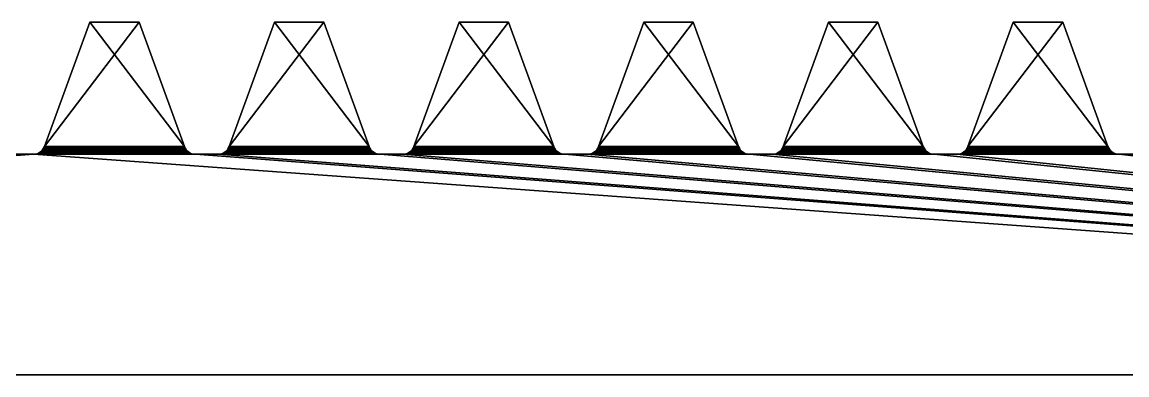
# Model space of a CAD drawing. Extents: x -15.2 to -4.5, y 0 to 0.6.
# Drawn here: x -10.042 to -8.053, y 0 to 0.635 of the extents above; entities that cross this region are included whole.
import ezdxf

# ---------------------------------------------------------------- set-up
doc = ezdxf.new("R2010")
doc.units = 0
doc.layers.add('4_21in_rac', color=253, linetype='CONTINUOUS')

msp = doc.modelspace()

# ---------------------------------------------------------------- meshes
at = {"layer": '4_21in_rac', "color": 253}
mesh = msp.add_polyface(dxfattribs=at)
corners = [(-9.920224, 0.635, 0.3175), (-9.920224, 0.635, -0.3175), (-9.831021, 0.635, -0.3175), (-9.831021, 0.635, 0.3175), (-10.25271, 0.635, 0.3175), (-10.163507, 0.635, -0.3175), (-10.163507, 0.635, 0.3175), (-9.749464, 0.410923, -0.3175), (-10.001781, 0.410923, -0.3175), (-9.74814, 0.408001, -0.3175), (-10.003105, 0.408001, -0.3175), (-9.746387, 0.405314, -0.3175), (-10.004859, 0.405314, -0.3175), (-9.744245, 0.402925, -0.3175), (-10.007, 0.402925, -0.3175), (-10.334267, 0.410923, -0.3175), (-10.080626, 0.408001, -0.3175), (-10.08195, 0.410923, -0.3175), (-10.078873, 0.405314, -0.3175), (-10.335591, 0.408001, -0.3175), (-10.25271, 0.635, -0.3175), (-10.076731, 0.402925, -0.3175), (-10.337345, 0.405314, -0.3175), (-10.334267, 0.410923, 0.3175), (-10.08195, 0.410923, 0.3175), (-10.335591, 0.408001, 0.3175), (-10.080401, 0.407601, 0.3175), (-10.337345, 0.405314, 0.3175), (-10.078298, 0.404598, 0.3175), (-10.339486, 0.402925, 0.3175), (-10.075707, 0.402007, 0.3175), (-10.00948, 0.40089, 0.3175), (-10.007, 0.402925, 0.3175), (-9.744245, 0.402925, 0.3175), (-9.749464, 0.410923, 0.3175), (-10.003105, 0.408001, 0.3175), (-10.001781, 0.410923, 0.3175), (-10.004859, 0.405314, 0.3175), (-9.74814, 0.408001, 0.3175), (-9.746387, 0.405314, 0.3175), (-10.00948, 0.40089, -0.3175)]
mesh.append_faces([[corners[k] for k in face] for face in [(0, 1, 2), (0, 2, 3), (4, 5, 6), (7, 2, 1), (7, 1, 8), (9, 8, 10), (11, 10, 12), (13, 12, 14), (15, 16, 17), (18, 16, 19), (17, 5, 20), (21, 18, 22), (17, 20, 15), (23, 6, 24), (25, 24, 26), (27, 26, 28), (29, 28, 30), (31, 32, 33), (34, 35, 36), (37, 35, 38), (36, 0, 3), (32, 37, 39), (36, 3, 34), (1, 0, 36), (1, 36, 8), (8, 36, 35), (35, 12, 10), (32, 40, 14), (37, 32, 14), (37, 14, 12), (35, 37, 12), (8, 35, 10), (24, 6, 17), (6, 5, 17), (26, 16, 18), (24, 17, 16), (30, 28, 21), (16, 26, 24), (28, 26, 18), (28, 18, 21)]], dxfattribs={"color": 253})
mesh = msp.add_polyface(dxfattribs=at)
corners = [(-9.729703, 0.397087, -0.3175), (-9.732902, 0.397331, -0.3175), (-10.018343, 0.397331, -0.3175), (-9.736027, 0.39806, -0.3175), (-10.015218, 0.39806, -0.3175), (-9.739004, 0.399255, -0.3175), (-10.012241, 0.399255, -0.3175), (-9.741765, 0.40089, -0.3175), (-10.00948, 0.40089, -0.3175), (-9.744245, 0.402925, -0.3175), (-10.007, 0.402925, -0.3175), (-10.001781, 0.410923, -0.3175), (-9.74814, 0.408001, -0.3175), (-9.749464, 0.410923, -0.3175), (-9.746387, 0.405314, -0.3175), (-10.003105, 0.408001, -0.3175), (-10.004859, 0.405314, -0.3175), (-10.003105, 0.408001, 0.3175), (-9.749464, 0.410923, 0.3175), (-9.74814, 0.408001, 0.3175), (-10.004859, 0.405314, 0.3175), (-9.746387, 0.405314, 0.3175), (-10.007, 0.402925, 0.3175), (-9.744245, 0.402925, 0.3175), (-10.00948, 0.40089, 0.3175), (-9.741765, 0.40089, 0.3175), (-10.012241, 0.399255, 0.3175), (-9.739004, 0.399255, 0.3175), (-10.015218, 0.39806, 0.3175), (-9.736027, 0.39806, 0.3175), (-10.018343, 0.397331, 0.3175), (-9.732902, 0.397331, 0.3175), (-10.021542, 0.397087, 0.3175), (-9.729703, 0.397087, 0.3175), (-9.685857, 0.397331, 0.3175), (-9.689056, 0.397087, -0.3175), (-9.685857, 0.397331, -0.3175), (-9.689056, 0.397087, 0.3175), (-9.682732, 0.39806, 0.3175), (-9.831021, 0.635, 0.3175), (-9.831021, 0.635, -0.3175)]
mesh.append_faces([[corners[k] for k in face] for face in [(0, 1, 2), (1, 3, 4), (3, 5, 6), (5, 7, 8), (7, 9, 10), (11, 12, 13), (14, 12, 15), (9, 14, 16), (17, 18, 19), (20, 19, 21), (22, 21, 23), (24, 23, 25), (26, 25, 27), (28, 27, 29), (30, 29, 31), (32, 31, 33), (34, 35, 36), (35, 34, 37), (38, 34, 36), (33, 0, 35), (33, 35, 37), (18, 39, 13), (39, 40, 13), (0, 33, 31), (31, 3, 1), (27, 7, 5), (23, 14, 9), (19, 13, 12), (25, 23, 9), (23, 21, 14), (13, 19, 18), (21, 19, 12), (21, 12, 14), (27, 25, 7), (25, 9, 7), (29, 27, 5), (29, 5, 3), (31, 29, 3), (0, 31, 1)]], dxfattribs={"color": 253})
mesh = msp.add_polyface(dxfattribs=at)
corners = [(-9.587738, 0.635, 0.3175), (-9.587738, 0.635, -0.3175), (-9.498535, 0.635, -0.3175), (-9.498535, 0.635, 0.3175), (-9.669295, 0.410923, -0.3175), (-9.415654, 0.408001, -0.3175), (-9.416978, 0.410923, -0.3175), (-9.670619, 0.408001, -0.3175), (-9.413901, 0.405314, -0.3175), (-9.672373, 0.405314, -0.3175), (-9.411759, 0.402925, -0.3175), (-9.674514, 0.402925, -0.3175), (-9.409279, 0.40089, -0.3175), (-9.676994, 0.40089, -0.3175), (-9.406518, 0.399255, -0.3175), (-9.679755, 0.399255, -0.3175), (-9.403541, 0.39806, -0.3175), (-9.682732, 0.39806, -0.3175), (-9.400416, 0.397331, -0.3175), (-9.685857, 0.397331, -0.3175), (-9.397217, 0.397087, -0.3175), (-9.689056, 0.397087, -0.3175), (-9.689056, 0.397087, 0.3175), (-9.685857, 0.397331, 0.3175), (-9.400416, 0.397331, 0.3175), (-9.682732, 0.39806, 0.3175), (-9.403541, 0.39806, 0.3175), (-9.679755, 0.399255, 0.3175), (-9.406518, 0.399255, 0.3175), (-9.676994, 0.40089, 0.3175), (-9.409279, 0.40089, 0.3175), (-9.674514, 0.402925, 0.3175), (-9.411759, 0.402925, 0.3175), (-9.416978, 0.410923, 0.3175), (-9.670619, 0.408001, 0.3175), (-9.669295, 0.410923, 0.3175), (-9.672373, 0.405314, 0.3175), (-9.415654, 0.408001, 0.3175), (-9.413901, 0.405314, 0.3175)]
mesh.append_faces([[corners[k] for k in face] for face in [(0, 1, 2), (0, 2, 3), (4, 5, 6), (6, 2, 1), (6, 1, 4), (5, 4, 7), (8, 7, 9), (10, 9, 11), (12, 11, 13), (14, 13, 15), (16, 15, 17), (18, 17, 19), (20, 19, 21), (22, 23, 24), (23, 25, 26), (25, 27, 28), (27, 29, 30), (29, 31, 32), (33, 34, 35), (36, 34, 37), (35, 0, 3), (31, 36, 38), (35, 3, 33), (34, 33, 37), (36, 37, 38), (1, 0, 35), (1, 35, 4), (4, 35, 34), (34, 9, 7), (31, 13, 11), (27, 17, 15), (29, 27, 15), (27, 25, 17), (25, 19, 17), (31, 29, 13), (29, 15, 13), (36, 31, 11), (36, 11, 9), (34, 36, 9), (4, 34, 7)]], dxfattribs={"color": 253})
mesh = msp.add_polyface(dxfattribs=at)
corners = [(-9.397217, 0.397087, -0.3175), (-9.400416, 0.397331, -0.3175), (-9.685857, 0.397331, -0.3175), (-9.403541, 0.39806, -0.3175), (-9.682732, 0.39806, -0.3175), (-9.406518, 0.399255, -0.3175), (-9.679755, 0.399255, -0.3175), (-9.409279, 0.40089, -0.3175), (-9.676994, 0.40089, -0.3175), (-9.411759, 0.402925, -0.3175), (-9.674514, 0.402925, -0.3175), (-9.413901, 0.405314, -0.3175), (-9.415654, 0.408001, -0.3175), (-9.670619, 0.408001, -0.3175), (-9.672373, 0.405314, -0.3175), (-9.674514, 0.402925, 0.3175), (-9.413901, 0.405314, 0.3175), (-9.411759, 0.402925, 0.3175), (-9.676994, 0.40089, 0.3175), (-9.409279, 0.40089, 0.3175), (-9.679755, 0.399255, 0.3175), (-9.406518, 0.399255, 0.3175), (-9.682732, 0.39806, 0.3175), (-9.403541, 0.39806, 0.3175), (-9.685857, 0.397331, 0.3175), (-9.400416, 0.397331, 0.3175), (-9.689056, 0.397087, 0.3175), (-9.397217, 0.397087, 0.3175), (-9.347269, 0.399255, 0.3175), (-9.350246, 0.39806, -0.3175), (-9.347269, 0.399255, -0.3175), (-9.353371, 0.397331, 0.3175), (-9.35657, 0.397087, -0.3175), (-9.353371, 0.397331, -0.3175), (-9.344508, 0.40089, 0.3175), (-9.350246, 0.39806, 0.3175), (-9.35657, 0.397087, 0.3175), (-9.416978, 0.410923, 0.3175), (-9.498535, 0.635, 0.3175), (-9.416978, 0.410923, -0.3175), (-9.498535, 0.635, -0.3175), (-9.415654, 0.408001, 0.3175)]
mesh.append_faces([[corners[k] for k in face] for face in [(0, 1, 2), (1, 3, 4), (3, 5, 6), (5, 7, 8), (7, 9, 10), (11, 12, 13), (9, 11, 14), (15, 16, 17), (18, 17, 19), (20, 19, 21), (22, 21, 23), (24, 23, 25), (26, 25, 27), (28, 29, 30), (31, 32, 33), (34, 28, 30), (28, 35, 29), (32, 31, 36), (35, 31, 33), (35, 33, 29), (27, 0, 32), (27, 32, 36), (37, 38, 39), (38, 40, 39), (0, 27, 25), (25, 3, 1), (21, 7, 5), (17, 11, 9), (41, 39, 12), (19, 17, 9), (17, 16, 11), (39, 41, 37), (16, 41, 12), (16, 12, 11), (21, 19, 7), (19, 9, 7), (23, 21, 5), (23, 5, 3), (25, 23, 3), (0, 25, 1)]], dxfattribs={"color": 253})
mesh = msp.add_polyface(dxfattribs=at)
corners = [(-9.255252, 0.635, 0.3175), (-9.255252, 0.635, -0.3175), (-9.166049, 0.635, -0.3175), (-9.166049, 0.635, 0.3175), (-9.336809, 0.410923, -0.3175), (-9.083168, 0.408001, -0.3175), (-9.084492, 0.410923, -0.3175), (-9.081415, 0.405314, -0.3175), (-9.338133, 0.408001, -0.3175), (-9.079273, 0.402925, -0.3175), (-9.339887, 0.405314, -0.3175), (-9.342028, 0.402925, -0.3175), (-9.076793, 0.40089, -0.3175), (-9.344508, 0.40089, -0.3175), (-9.074032, 0.399255, -0.3175), (-9.347269, 0.399255, -0.3175), (-9.071055, 0.39806, -0.3175), (-9.350246, 0.39806, -0.3175), (-9.06793, 0.397331, -0.3175), (-9.353371, 0.397331, -0.3175), (-9.064731, 0.397087, -0.3175), (-9.35657, 0.397087, -0.3175), (-9.35657, 0.397087, 0.3175), (-9.353371, 0.397331, 0.3175), (-9.06793, 0.397331, 0.3175), (-9.350246, 0.39806, 0.3175), (-9.071055, 0.39806, 0.3175), (-9.347269, 0.399255, 0.3175), (-9.074032, 0.399255, 0.3175), (-9.344508, 0.40089, 0.3175), (-9.076793, 0.40089, 0.3175), (-9.342028, 0.402925, 0.3175), (-9.079273, 0.402925, 0.3175), (-9.084492, 0.410923, 0.3175), (-9.338133, 0.408001, 0.3175), (-9.336809, 0.410923, 0.3175), (-9.339887, 0.405314, 0.3175), (-9.083168, 0.408001, 0.3175), (-9.081415, 0.405314, 0.3175)]
mesh.append_faces([[corners[k] for k in face] for face in [(0, 1, 2), (0, 2, 3), (4, 5, 6), (7, 5, 8), (6, 2, 1), (9, 7, 10), (6, 1, 4), (5, 4, 8), (7, 8, 10), (9, 10, 11), (12, 11, 13), (14, 13, 15), (16, 15, 17), (18, 17, 19), (20, 19, 21), (22, 23, 24), (23, 25, 26), (25, 27, 28), (27, 29, 30), (29, 31, 32), (33, 34, 35), (36, 34, 37), (35, 0, 3), (31, 36, 38), (35, 3, 33), (34, 33, 37), (36, 37, 38), (31, 38, 32), (29, 32, 30), (1, 0, 35), (1, 35, 4), (4, 35, 34), (34, 10, 8), (31, 13, 11), (31, 29, 13), (29, 15, 13), (36, 31, 11), (36, 11, 10), (34, 36, 10), (4, 34, 8)]], dxfattribs={"color": 253})
mesh = msp.add_polyface(dxfattribs=at)
corners = [(-9.064731, 0.397087, -0.3175), (-9.06793, 0.397331, -0.3175), (-9.353371, 0.397331, -0.3175), (-9.071055, 0.39806, -0.3175), (-9.350246, 0.39806, -0.3175), (-9.074032, 0.399255, -0.3175), (-9.347269, 0.399255, -0.3175), (-9.076793, 0.40089, -0.3175), (-9.344508, 0.40089, -0.3175), (-9.079273, 0.402925, -0.3175), (-9.342028, 0.402925, -0.3175), (-9.347269, 0.399255, 0.3175), (-9.076793, 0.40089, 0.3175), (-9.074032, 0.399255, 0.3175), (-9.350246, 0.39806, 0.3175), (-9.071055, 0.39806, 0.3175), (-9.353371, 0.397331, 0.3175), (-9.06793, 0.397331, 0.3175), (-9.35657, 0.397087, 0.3175), (-9.064731, 0.397087, 0.3175), (-9.009542, 0.402925, 0.3175), (-9.012022, 0.40089, -0.3175), (-9.009542, 0.402925, -0.3175), (-9.014783, 0.399255, 0.3175), (-9.01776, 0.39806, -0.3175), (-9.014783, 0.399255, -0.3175), (-9.020885, 0.397331, 0.3175), (-9.024084, 0.397087, -0.3175), (-9.020885, 0.397331, -0.3175), (-9.012022, 0.40089, 0.3175), (-9.01776, 0.39806, 0.3175), (-9.024084, 0.397087, 0.3175), (-9.007401, 0.405314, 0.3175), (-9.084492, 0.410923, 0.3175), (-9.166049, 0.635, 0.3175), (-9.084492, 0.410923, -0.3175), (-9.166049, 0.635, -0.3175), (-9.079273, 0.402925, 0.3175), (-9.081415, 0.405314, -0.3175), (-9.083168, 0.408001, 0.3175), (-9.083168, 0.408001, -0.3175), (-9.081415, 0.405314, 0.3175)]
mesh.append_faces([[corners[k] for k in face] for face in [(0, 1, 2), (1, 3, 4), (3, 5, 6), (5, 7, 8), (7, 9, 10), (11, 12, 13), (14, 13, 15), (16, 15, 17), (18, 17, 19), (20, 21, 22), (23, 24, 25), (26, 27, 28), (29, 23, 25), (23, 30, 24), (27, 26, 31), (30, 26, 28), (30, 28, 24), (20, 29, 21), (29, 25, 21), (32, 20, 22), (19, 0, 27), (19, 27, 31), (33, 34, 35), (34, 36, 35), (0, 19, 17), (17, 3, 1), (13, 7, 5), (37, 38, 9), (39, 35, 40), (12, 37, 9), (37, 41, 38), (35, 39, 33), (41, 39, 40), (41, 40, 38), (13, 12, 7), (12, 9, 7), (15, 13, 5), (15, 5, 3), (17, 15, 3), (0, 17, 1)]], dxfattribs={"color": 253})
mesh = msp.add_polyface(dxfattribs=at)
corners = [(-8.922766, 0.635, 0.3175), (-8.922766, 0.635, -0.3175), (-8.833563, 0.635, -0.3175), (-8.833563, 0.635, 0.3175), (-8.741546, 0.399255, -0.3175), (-8.744307, 0.40089, -0.3175), (-9.012022, 0.40089, -0.3175), (-8.746787, 0.402925, -0.3175), (-9.009542, 0.402925, -0.3175), (-9.004323, 0.410923, -0.3175), (-8.750682, 0.408001, -0.3175), (-8.752006, 0.410923, -0.3175), (-8.748929, 0.405314, -0.3175), (-9.005647, 0.408001, -0.3175), (-9.007401, 0.405314, -0.3175), (-9.014783, 0.399255, -0.3175), (-8.738569, 0.39806, -0.3175), (-9.01776, 0.39806, -0.3175), (-8.735444, 0.397331, -0.3175), (-9.020885, 0.397331, -0.3175), (-8.732245, 0.397087, -0.3175), (-9.024084, 0.397087, -0.3175), (-9.024084, 0.397087, 0.3175), (-9.020885, 0.397331, 0.3175), (-8.735444, 0.397331, 0.3175), (-9.01776, 0.39806, 0.3175), (-8.738569, 0.39806, 0.3175), (-9.014783, 0.399255, 0.3175), (-8.741546, 0.399255, 0.3175), (-9.012022, 0.40089, 0.3175), (-8.744307, 0.40089, 0.3175), (-9.009542, 0.402925, 0.3175), (-8.746787, 0.402925, 0.3175), (-8.752006, 0.410923, 0.3175), (-9.005647, 0.408001, 0.3175), (-9.004323, 0.410923, 0.3175), (-9.007401, 0.405314, 0.3175), (-8.750682, 0.408001, 0.3175), (-8.748929, 0.405314, 0.3175)]
mesh.append_faces([[corners[k] for k in face] for face in [(0, 1, 2), (0, 2, 3), (4, 5, 6), (5, 7, 8), (9, 10, 11), (12, 10, 13), (11, 2, 1), (7, 12, 14), (11, 1, 9), (10, 9, 13), (12, 13, 14), (7, 14, 8), (5, 8, 6), (4, 6, 15), (16, 15, 17), (18, 17, 19), (20, 19, 21), (22, 23, 24), (23, 25, 26), (25, 27, 28), (27, 29, 30), (29, 31, 32), (33, 34, 35), (36, 34, 37), (35, 0, 3), (31, 36, 38), (35, 3, 33), (34, 33, 37), (36, 37, 38), (31, 38, 32), (29, 32, 30), (27, 30, 28), (25, 28, 26), (1, 0, 35), (1, 35, 9), (9, 35, 34), (34, 14, 13), (36, 8, 14), (34, 36, 14), (9, 34, 13)]], dxfattribs={"color": 253})
mesh = msp.add_polyface(dxfattribs=at)
corners = [(-8.732245, 0.397087, -0.3175), (-8.735444, 0.397331, -0.3175), (-9.020885, 0.397331, -0.3175), (-8.738569, 0.39806, -0.3175), (-9.01776, 0.39806, -0.3175), (-8.741546, 0.399255, -0.3175), (-9.014783, 0.399255, -0.3175), (-9.020885, 0.397331, 0.3175), (-8.738569, 0.39806, 0.3175), (-8.735444, 0.397331, 0.3175), (-9.024084, 0.397087, 0.3175), (-8.732245, 0.397087, 0.3175), (-8.673161, 0.408001, 0.3175), (-8.674915, 0.405314, -0.3175), (-8.673161, 0.408001, -0.3175), (-8.677056, 0.402925, 0.3175), (-8.679536, 0.40089, -0.3175), (-8.677056, 0.402925, -0.3175), (-8.682297, 0.399255, 0.3175), (-8.685274, 0.39806, -0.3175), (-8.682297, 0.399255, -0.3175), (-8.688399, 0.397331, 0.3175), (-8.691598, 0.397087, -0.3175), (-8.688399, 0.397331, -0.3175), (-8.679536, 0.40089, 0.3175), (-8.685274, 0.39806, 0.3175), (-8.691598, 0.397087, 0.3175), (-8.674915, 0.405314, 0.3175), (-8.671837, 0.410923, -0.3175), (-8.752006, 0.410923, 0.3175), (-8.833563, 0.635, 0.3175), (-8.752006, 0.410923, -0.3175), (-8.833563, 0.635, -0.3175), (-8.741546, 0.399255, 0.3175), (-8.744307, 0.40089, -0.3175), (-8.746787, 0.402925, 0.3175), (-8.748929, 0.405314, -0.3175), (-8.746787, 0.402925, -0.3175), (-8.750682, 0.408001, 0.3175), (-8.750682, 0.408001, -0.3175), (-8.744307, 0.40089, 0.3175), (-8.748929, 0.405314, 0.3175)]
mesh.append_faces([[corners[k] for k in face] for face in [(0, 1, 2), (1, 3, 4), (3, 5, 6), (7, 8, 9), (10, 9, 11), (12, 13, 14), (15, 16, 17), (18, 19, 20), (21, 22, 23), (24, 18, 20), (18, 25, 19), (22, 21, 26), (25, 21, 23), (25, 23, 19), (15, 24, 16), (24, 20, 16), (27, 15, 17), (27, 17, 13), (12, 27, 13), (28, 12, 14), (11, 0, 22), (11, 22, 26), (29, 30, 31), (30, 32, 31), (0, 11, 9), (9, 3, 1), (33, 34, 5), (35, 36, 37), (38, 31, 39), (40, 35, 37), (35, 41, 36), (31, 38, 29), (41, 38, 39), (41, 39, 36), (33, 40, 34), (40, 37, 34), (8, 33, 5), (8, 5, 3), (9, 8, 3), (0, 9, 1)]], dxfattribs={"color": 253})
mesh = msp.add_polyface(dxfattribs=at)
corners = [(-8.59028, 0.635, 0.3175), (-8.59028, 0.635, -0.3175), (-8.501077, 0.635, -0.3175), (-8.501077, 0.635, 0.3175), (-8.402958, 0.397331, -0.3175), (-8.406083, 0.39806, -0.3175), (-8.685274, 0.39806, -0.3175), (-8.40906, 0.399255, -0.3175), (-8.682297, 0.399255, -0.3175), (-8.411821, 0.40089, -0.3175), (-8.679536, 0.40089, -0.3175), (-8.414301, 0.402925, -0.3175), (-8.677056, 0.402925, -0.3175), (-8.671837, 0.410923, -0.3175), (-8.418196, 0.408001, -0.3175), (-8.41952, 0.410923, -0.3175), (-8.416443, 0.405314, -0.3175), (-8.673161, 0.408001, -0.3175), (-8.674915, 0.405314, -0.3175), (-8.688399, 0.397331, -0.3175), (-8.399759, 0.397087, -0.3175), (-8.691598, 0.397087, -0.3175), (-8.691598, 0.397087, 0.3175), (-8.688399, 0.397331, 0.3175), (-8.402958, 0.397331, 0.3175), (-8.685274, 0.39806, 0.3175), (-8.406083, 0.39806, 0.3175), (-8.682297, 0.399255, 0.3175), (-8.40906, 0.399255, 0.3175), (-8.679536, 0.40089, 0.3175), (-8.411821, 0.40089, 0.3175), (-8.677056, 0.402925, 0.3175), (-8.414301, 0.402925, 0.3175), (-8.41952, 0.410923, 0.3175), (-8.673161, 0.408001, 0.3175), (-8.671837, 0.410923, 0.3175), (-8.674915, 0.405314, 0.3175), (-8.418196, 0.408001, 0.3175), (-8.416443, 0.405314, 0.3175), (-8.399759, 0.397087, 0.3175)]
mesh.append_faces([[corners[k] for k in face] for face in [(0, 1, 2), (0, 2, 3), (4, 5, 6), (5, 7, 8), (7, 9, 10), (9, 11, 12), (13, 14, 15), (16, 14, 17), (15, 2, 1), (11, 16, 18), (15, 1, 13), (14, 13, 17), (16, 17, 18), (11, 18, 12), (9, 12, 10), (7, 10, 8), (5, 8, 6), (4, 6, 19), (20, 19, 21), (22, 23, 24), (23, 25, 26), (25, 27, 28), (27, 29, 30), (29, 31, 32), (33, 34, 35), (36, 34, 37), (35, 0, 3), (31, 36, 38), (35, 3, 33), (34, 33, 37), (36, 37, 38), (31, 38, 32), (29, 32, 30), (27, 30, 28), (25, 28, 26), (23, 26, 24), (22, 24, 39), (1, 0, 35), (1, 35, 13), (13, 35, 34)]], dxfattribs={"color": 253})
mesh = msp.add_polyface(dxfattribs=at)
corners = [(-8.257794, 0.635, 0.3175), (-8.257794, 0.635, -0.3175), (-8.168591, 0.635, -0.3175), (-8.168591, 0.635, 0.3175), (-8.079335, 0.40089, -0.3175), (-8.081815, 0.402925, -0.3175), (-8.34457, 0.402925, -0.3175), (-8.339351, 0.410923, -0.3175), (-8.08571, 0.408001, -0.3175), (-8.087034, 0.410923, -0.3175), (-8.083957, 0.405314, -0.3175), (-8.340675, 0.408001, -0.3175), (-8.342429, 0.405314, -0.3175), (-8.34705, 0.40089, 0.3175), (-8.34457, 0.402925, 0.3175), (-8.080791, 0.402007, 0.3175), (-8.087034, 0.410923, 0.3175), (-8.340675, 0.408001, 0.3175), (-8.339351, 0.410923, 0.3175), (-8.342429, 0.405314, 0.3175), (-8.085485, 0.407601, 0.3175), (-8.083382, 0.404598, 0.3175), (-8.34705, 0.40089, -0.3175), (-8.41952, 0.410923, 0.3175), (-8.501077, 0.635, 0.3175), (-8.41952, 0.410923, -0.3175), (-8.501077, 0.635, -0.3175), (-8.414301, 0.402925, 0.3175), (-8.416443, 0.405314, -0.3175), (-8.414301, 0.402925, -0.3175), (-8.418196, 0.408001, 0.3175), (-8.418196, 0.408001, -0.3175), (-8.411821, 0.40089, 0.3175), (-8.416443, 0.405314, 0.3175)]
mesh.append_faces([[corners[k] for k in face] for face in [(0, 1, 2), (0, 2, 3), (4, 5, 6), (7, 8, 9), (10, 8, 11), (9, 2, 1), (5, 10, 12), (9, 1, 7), (8, 7, 11), (10, 11, 12), (5, 12, 6), (13, 14, 15), (16, 17, 18), (19, 17, 20), (18, 0, 3), (14, 19, 21), (18, 3, 16), (17, 16, 20), (19, 20, 21), (14, 21, 15), (1, 0, 18), (1, 18, 7), (7, 18, 17), (17, 12, 11), (14, 22, 6), (19, 14, 6), (19, 6, 12), (17, 19, 12), (7, 17, 11), (23, 24, 25), (24, 26, 25), (27, 28, 29), (30, 25, 31), (32, 27, 29), (27, 33, 28), (25, 30, 23), (33, 30, 31), (33, 31, 28), (16, 3, 9), (3, 2, 9)]], dxfattribs={"color": 253})
mesh = msp.add_polyface(dxfattribs=at)
corners = [(-7.925308, 0.635, 0.3175), (-7.925308, 0.635, -0.3175), (-7.836105, 0.635, -0.3175), (-7.836105, 0.635, 0.3175), (-7.746849, 0.40089, -0.3175), (-7.749329, 0.402925, -0.3175), (-8.012084, 0.402925, -0.3175), (-8.006865, 0.410923, -0.3175), (-7.753224, 0.408001, -0.3175), (-7.754548, 0.410923, -0.3175), (-7.751471, 0.405314, -0.3175), (-8.008189, 0.408001, -0.3175), (-8.009943, 0.405314, -0.3175), (-8.014564, 0.40089, -0.3175), (-8.014564, 0.40089, 0.3175), (-8.012084, 0.402925, 0.3175), (-7.748305, 0.402007, 0.3175), (-7.754548, 0.410923, 0.3175), (-8.008189, 0.408001, 0.3175), (-8.006865, 0.410923, 0.3175), (-8.009943, 0.405314, 0.3175), (-7.752999, 0.407601, 0.3175), (-7.750896, 0.404598, 0.3175), (-8.080791, 0.402007, 0.3175), (-8.081815, 0.402925, -0.3175), (-8.079335, 0.40089, -0.3175), (-8.085485, 0.407601, 0.3175), (-8.08571, 0.408001, -0.3175), (-8.083957, 0.405314, -0.3175), (-8.087034, 0.410923, 0.3175), (-8.087034, 0.410923, -0.3175), (-8.083382, 0.404598, 0.3175)]
mesh.append_faces([[corners[k] for k in face] for face in [(0, 1, 2), (0, 2, 3), (4, 5, 6), (7, 8, 9), (10, 8, 11), (9, 2, 1), (5, 10, 12), (9, 1, 7), (8, 7, 11), (10, 11, 12), (5, 12, 6), (4, 6, 13), (14, 15, 16), (17, 18, 19), (20, 18, 21), (19, 0, 3), (15, 20, 22), (19, 3, 17), (18, 17, 21), (20, 21, 22), (15, 22, 16), (1, 0, 19), (1, 19, 7), (7, 19, 18), (18, 12, 11), (15, 13, 6), (15, 14, 13), (20, 15, 6), (20, 6, 12), (18, 20, 12), (7, 18, 11), (23, 24, 25), (26, 27, 28), (29, 30, 27), (23, 31, 24), (27, 26, 29), (31, 26, 28), (31, 28, 24), (17, 3, 9), (3, 2, 9)]], dxfattribs={"color": 253})
mesh = msp.add_polyface(dxfattribs=at)
corners = [(-11.392133, 0.397087, -0.3175), (-11.680773, 0.397331, -0.3175), (-11.683972, 0.397087, -0.3175), (-11.724619, 0.397087, -0.3175), (-11.727818, 0.397331, -0.3175), (-12.013259, 0.397331, -0.3175), (-11.730943, 0.39806, -0.3175), (-12.010134, 0.39806, -0.3175), (-11.73392, 0.399255, -0.3175), (-12.007157, 0.399255, -0.3175), (-11.736681, 0.40089, -0.3175), (-12.004396, 0.40089, -0.3175), (-12.001916, 0.402925, -0.3175), (-10.021542, 0.397087, -0.3175), (-10.062189, 0.397087, -0.3175), (-15.24, 0, -0.3175), (-10.354028, 0.397087, -0.3175), (-12.010134, 0.39806, 0.3175), (-12.007157, 0.399255, 0.3175), (-11.73392, 0.399255, 0.3175), (-12.004396, 0.40089, 0.3175), (-11.736681, 0.40089, 0.3175), (-11.739161, 0.402925, 0.3175), (-11.730943, 0.39806, 0.3175), (-12.013259, 0.397331, 0.3175), (-11.727818, 0.397331, 0.3175), (-12.016458, 0.397087, 0.3175), (-11.724619, 0.397087, 0.3175), (-11.683972, 0.397087, 0.3175), (-11.680773, 0.397331, 0.3175), (-11.395332, 0.397331, 0.3175), (-10.062189, 0.397087, 0.3175), (-10.021542, 0.397087, 0.3175), (-15.24, 0, 0.3175), (-10.354028, 0.397087, 0.3175), (-4.5466, 0, 0.3175), (-11.674671, 0.399255, 0.3175), (-11.677648, 0.39806, -0.3175), (-11.674671, 0.399255, -0.3175), (-11.67191, 0.40089, 0.3175), (-11.677648, 0.39806, 0.3175), (-11.67191, 0.40089, -0.3175)]
mesh.append_faces([[corners[k] for k in face] for face in [(0, 1, 2), (3, 4, 5), (4, 6, 7), (6, 8, 9), (8, 10, 11), (10, 12, 11), (8, 11, 9), (6, 9, 7), (4, 7, 5), (13, 14, 15), (14, 16, 15), (17, 18, 19), (18, 20, 21), (20, 22, 21), (18, 21, 19), (17, 19, 23), (24, 23, 25), (26, 25, 27), (28, 29, 30), (31, 32, 33), (34, 31, 33), (15, 33, 35), (36, 37, 38), (29, 2, 1), (39, 36, 38), (36, 40, 37), (2, 29, 28), (40, 29, 1), (40, 1, 37), (39, 38, 41), (27, 3, 2), (27, 2, 28), (3, 27, 25), (25, 6, 4), (19, 10, 8), (19, 21, 10), (23, 19, 8), (23, 8, 6), (25, 23, 6), (3, 25, 4)]], dxfattribs={"color": 253})
mesh = msp.add_polyface(dxfattribs=at)
corners = [(-9.741765, 0.40089, -0.3175), (-10.007, 0.402925, -0.3175), (-10.00948, 0.40089, -0.3175), (-9.739004, 0.399255, -0.3175), (-10.012241, 0.399255, -0.3175), (-9.736027, 0.39806, -0.3175), (-10.015218, 0.39806, -0.3175), (-9.732902, 0.397331, -0.3175), (-10.018343, 0.397331, -0.3175), (-9.729703, 0.397087, -0.3175), (-10.021542, 0.397087, -0.3175), (-10.062189, 0.397087, -0.3175), (-10.065388, 0.397331, -0.3175), (-10.350829, 0.397331, -0.3175), (-10.068513, 0.39806, -0.3175), (-10.347704, 0.39806, -0.3175), (-10.07149, 0.399255, -0.3175), (-10.344727, 0.399255, -0.3175), (-10.074251, 0.40089, -0.3175), (-10.341966, 0.40089, -0.3175), (-10.076731, 0.402925, -0.3175), (-10.339486, 0.402925, -0.3175), (-4.5466, 0, -0.3175), (-15.24, 0, -0.3175), (-10.341966, 0.40089, 0.3175), (-10.075707, 0.402007, 0.3175), (-10.072704, 0.399904, 0.3175), (-10.344727, 0.399255, 0.3175), (-10.069382, 0.398355, 0.3175), (-10.347704, 0.39806, 0.3175), (-10.065841, 0.397406, 0.3175), (-10.350829, 0.397331, 0.3175), (-10.062189, 0.397087, 0.3175), (-10.021542, 0.397087, 0.3175), (-10.018343, 0.397331, 0.3175), (-9.732902, 0.397331, 0.3175), (-10.015218, 0.39806, 0.3175), (-9.736027, 0.39806, 0.3175), (-10.012241, 0.399255, 0.3175), (-9.739004, 0.399255, 0.3175), (-10.00948, 0.40089, 0.3175), (-9.741765, 0.40089, 0.3175), (-15.24, 0, 0.3175), (-4.5466, 0, 0.3175), (-10.007, 0.402925, 0.3175)]
mesh.append_faces([[corners[k] for k in face] for face in [(0, 1, 2), (3, 2, 4), (5, 4, 6), (7, 6, 8), (9, 8, 10), (11, 12, 13), (12, 14, 15), (14, 16, 17), (16, 18, 19), (18, 20, 21), (22, 10, 23), (24, 25, 26), (27, 26, 28), (29, 28, 30), (31, 30, 32), (33, 34, 35), (34, 36, 37), (36, 38, 39), (38, 40, 41), (42, 33, 43), (38, 6, 4), (34, 10, 8), (40, 38, 4), (38, 36, 6), (10, 34, 33), (36, 34, 8), (36, 8, 6), (44, 40, 2), (40, 4, 2), (32, 11, 10), (32, 10, 33), (11, 32, 12), (28, 16, 14), (25, 20, 18), (26, 25, 18), (28, 26, 16), (26, 18, 16), (30, 28, 14), (30, 14, 12), (32, 30, 12)]], dxfattribs={"color": 253})
mesh = msp.add_polyface(dxfattribs=at)
corners = [(-8.067273, 0.397087, -0.3175), (-8.070472, 0.397331, -0.3175), (-8.355913, 0.397331, -0.3175), (-8.073597, 0.39806, -0.3175), (-8.352788, 0.39806, -0.3175), (-8.076574, 0.399255, -0.3175), (-8.349811, 0.399255, -0.3175), (-8.079335, 0.40089, -0.3175), (-8.34705, 0.40089, -0.3175), (-8.34457, 0.402925, -0.3175), (-8.359112, 0.397087, -0.3175), (-8.399759, 0.397087, -0.3175), (-8.402958, 0.397331, -0.3175), (-8.688399, 0.397331, -0.3175), (-4.5466, 0, -0.3175), (-9.729703, 0.397087, -0.3175), (-10.021542, 0.397087, -0.3175), (-8.359112, 0.397087, 0.3175), (-8.355913, 0.397331, 0.3175), (-8.067273, 0.397087, 0.3175), (-8.352788, 0.39806, 0.3175), (-8.070925, 0.397406, 0.3175), (-8.349811, 0.399255, 0.3175), (-8.074466, 0.398355, 0.3175), (-8.34705, 0.40089, 0.3175), (-8.077788, 0.399904, 0.3175), (-8.080791, 0.402007, 0.3175), (-15.24, 0, -0.3175), (-4.5466, 0, 0.3175), (-8.34457, 0.402925, 0.3175), (-8.399759, 0.397087, 0.3175), (-8.402958, 0.397331, 0.3175), (-8.406083, 0.39806, -0.3175), (-8.40906, 0.399255, 0.3175), (-8.411821, 0.40089, -0.3175), (-8.40906, 0.399255, -0.3175), (-8.411821, 0.40089, 0.3175), (-8.414301, 0.402925, -0.3175), (-8.406083, 0.39806, 0.3175)]
mesh.append_faces([[corners[k] for k in face] for face in [(0, 1, 2), (1, 3, 4), (3, 5, 6), (5, 7, 8), (7, 9, 8), (5, 8, 6), (3, 6, 4), (1, 4, 2), (0, 2, 10), (11, 12, 13), (14, 15, 16), (17, 18, 19), (18, 20, 21), (20, 22, 23), (22, 24, 25), (24, 26, 25), (22, 25, 23), (20, 23, 21), (18, 21, 19), (27, 28, 14), (22, 4, 6), (18, 10, 2), (24, 22, 6), (22, 20, 4), (10, 18, 17), (20, 18, 2), (20, 2, 4), (29, 24, 8), (24, 6, 8), (30, 11, 10), (30, 10, 17), (11, 30, 31), (31, 32, 12), (33, 34, 35), (33, 36, 34), (36, 37, 34), (38, 33, 35), (38, 35, 32), (31, 38, 32), (11, 31, 12)]], dxfattribs={"color": 253})
mesh = msp.add_polyface(dxfattribs=at)
corners = [(-7.734787, 0.397087, -0.3175), (-7.737986, 0.397331, -0.3175), (-8.023427, 0.397331, -0.3175), (-7.741111, 0.39806, -0.3175), (-8.020302, 0.39806, -0.3175), (-7.744088, 0.399255, -0.3175), (-8.017325, 0.399255, -0.3175), (-7.746849, 0.40089, -0.3175), (-8.014564, 0.40089, -0.3175), (-8.026626, 0.397087, -0.3175), (-4.5466, 0, -0.3175), (-9.35657, 0.397087, -0.3175), (-9.397217, 0.397087, -0.3175), (-9.689056, 0.397087, -0.3175), (-9.729703, 0.397087, -0.3175), (-8.026626, 0.397087, 0.3175), (-8.023427, 0.397331, 0.3175), (-7.734787, 0.397087, 0.3175), (-8.020302, 0.39806, 0.3175), (-7.738439, 0.397406, 0.3175), (-8.017325, 0.399255, 0.3175), (-7.74198, 0.398355, 0.3175), (-8.014564, 0.40089, 0.3175), (-7.745302, 0.399904, 0.3175), (-7.748305, 0.402007, 0.3175), (-9.689056, 0.397087, 0.3175), (-9.397217, 0.397087, 0.3175), (-4.5466, 0, 0.3175), (-9.729703, 0.397087, 0.3175), (-10.021542, 0.397087, 0.3175), (-8.067273, 0.397087, 0.3175), (-8.067273, 0.397087, -0.3175), (-8.070472, 0.397331, -0.3175), (-8.074466, 0.398355, 0.3175), (-8.076574, 0.399255, -0.3175), (-8.073597, 0.39806, -0.3175), (-8.077788, 0.399904, 0.3175), (-8.080791, 0.402007, 0.3175), (-8.079335, 0.40089, -0.3175), (-8.070925, 0.397406, 0.3175)]
mesh.append_faces([[corners[k] for k in face] for face in [(0, 1, 2), (1, 3, 4), (3, 5, 6), (5, 7, 8), (5, 8, 6), (3, 6, 4), (1, 4, 2), (0, 2, 9), (10, 11, 12), (10, 12, 13), (10, 13, 14), (15, 16, 17), (16, 18, 19), (18, 20, 21), (20, 22, 23), (22, 24, 23), (20, 23, 21), (18, 21, 19), (16, 19, 17), (25, 26, 27), (28, 25, 27), (29, 28, 27), (20, 4, 6), (16, 9, 2), (22, 20, 6), (20, 18, 4), (9, 16, 15), (18, 16, 2), (18, 2, 4), (22, 6, 8), (30, 31, 9), (30, 9, 15), (31, 30, 32), (33, 34, 35), (36, 37, 38), (33, 36, 34), (36, 38, 34), (39, 33, 35), (39, 35, 32), (30, 39, 32)]], dxfattribs={"color": 253})
mesh = msp.add_polyface(dxfattribs=at)
corners = [(-7.402301, 0.397087, -0.3175), (-7.4055, 0.397331, -0.3175), (-7.690941, 0.397331, -0.3175), (-7.408625, 0.39806, -0.3175), (-7.687816, 0.39806, -0.3175), (-7.411602, 0.399255, -0.3175), (-7.684839, 0.399255, -0.3175), (-7.414363, 0.40089, -0.3175), (-7.682078, 0.40089, -0.3175), (-7.679598, 0.402925, -0.3175), (-7.69414, 0.397087, -0.3175), (-4.5466, 0, -0.3175), (-9.024084, 0.397087, -0.3175), (-9.064731, 0.397087, -0.3175), (-9.35657, 0.397087, -0.3175), (-9.35657, 0.397087, 0.3175), (-9.064731, 0.397087, 0.3175), (-4.5466, 0, 0.3175), (-9.024084, 0.397087, 0.3175), (-7.69414, 0.397087, 0.3175), (-7.690941, 0.397331, 0.3175), (-7.4055, 0.397331, 0.3175), (-7.687816, 0.39806, 0.3175), (-7.408625, 0.39806, 0.3175), (-7.684839, 0.399255, 0.3175), (-7.411602, 0.399255, 0.3175), (-7.682078, 0.40089, 0.3175), (-7.414363, 0.40089, 0.3175), (-7.402301, 0.397087, 0.3175), (-9.397217, 0.397087, 0.3175), (-7.734787, 0.397087, 0.3175), (-7.734787, 0.397087, -0.3175), (-7.737986, 0.397331, -0.3175), (-7.74198, 0.398355, 0.3175), (-7.744088, 0.399255, -0.3175), (-7.741111, 0.39806, -0.3175), (-7.745302, 0.399904, 0.3175), (-7.748305, 0.402007, 0.3175), (-7.746849, 0.40089, -0.3175), (-7.738439, 0.397406, 0.3175)]
mesh.append_faces([[corners[k] for k in face] for face in [(0, 1, 2), (1, 3, 4), (3, 5, 6), (5, 7, 8), (7, 9, 8), (5, 8, 6), (3, 6, 4), (1, 4, 2), (0, 2, 10), (11, 12, 13), (11, 13, 14), (15, 16, 17), (16, 18, 17), (19, 20, 21), (20, 22, 23), (22, 24, 25), (24, 26, 27), (24, 27, 25), (22, 25, 23), (20, 23, 21), (19, 21, 28), (29, 15, 17), (24, 4, 6), (20, 10, 2), (26, 24, 6), (24, 22, 4), (10, 20, 19), (22, 20, 2), (22, 2, 4), (26, 6, 8), (30, 31, 10), (30, 10, 19), (31, 30, 32), (33, 34, 35), (36, 37, 38), (33, 36, 34), (36, 38, 34), (39, 33, 35), (39, 35, 32), (30, 39, 32)]], dxfattribs={"color": 253})
mesh = msp.add_polyface(dxfattribs=at)
corners = [(-7.069815, 0.397087, -0.3175), (-7.073014, 0.397331, -0.3175), (-7.358455, 0.397331, -0.3175), (-7.076139, 0.39806, -0.3175), (-7.35533, 0.39806, -0.3175), (-7.079116, 0.399255, -0.3175), (-7.352353, 0.399255, -0.3175), (-7.081877, 0.40089, -0.3175), (-7.349592, 0.40089, -0.3175), (-7.361654, 0.397087, -0.3175), (-4.5466, 0, -0.3175), (-8.399759, 0.397087, -0.3175), (-8.691598, 0.397087, -0.3175), (-8.732245, 0.397087, -0.3175), (-9.024084, 0.397087, -0.3175), (-9.024084, 0.397087, 0.3175), (-8.732245, 0.397087, 0.3175), (-4.5466, 0, 0.3175), (-8.691598, 0.397087, 0.3175), (-8.399759, 0.397087, 0.3175), (-7.361654, 0.397087, 0.3175), (-7.358455, 0.397331, 0.3175), (-7.073014, 0.397331, 0.3175), (-7.35533, 0.39806, 0.3175), (-7.076139, 0.39806, 0.3175), (-7.352353, 0.399255, 0.3175), (-7.079116, 0.399255, 0.3175), (-7.349592, 0.40089, 0.3175), (-7.081877, 0.40089, 0.3175), (-7.069815, 0.397087, 0.3175), (-7.402301, 0.397087, 0.3175), (-7.402301, 0.397087, -0.3175), (-7.4055, 0.397331, 0.3175), (-7.408625, 0.39806, -0.3175), (-7.4055, 0.397331, -0.3175), (-7.411602, 0.399255, 0.3175), (-7.414363, 0.40089, -0.3175), (-7.411602, 0.399255, -0.3175), (-7.414363, 0.40089, 0.3175), (-7.408625, 0.39806, 0.3175)]
mesh.append_faces([[corners[k] for k in face] for face in [(0, 1, 2), (1, 3, 4), (3, 5, 6), (5, 7, 8), (5, 8, 6), (3, 6, 4), (1, 4, 2), (0, 2, 9), (10, 11, 12), (10, 12, 13), (10, 13, 14), (15, 16, 17), (16, 18, 17), (18, 19, 17), (20, 21, 22), (21, 23, 24), (23, 25, 26), (25, 27, 28), (25, 28, 26), (23, 26, 24), (21, 24, 22), (20, 22, 29), (25, 4, 6), (21, 9, 2), (27, 25, 6), (25, 23, 4), (9, 21, 20), (23, 21, 2), (23, 2, 4), (27, 6, 8), (30, 31, 9), (30, 9, 20), (31, 30, 32), (32, 33, 34), (35, 36, 37), (35, 38, 36), (39, 35, 37), (39, 37, 33), (32, 39, 33), (31, 32, 34)]], dxfattribs={"color": 253})
mesh = msp.add_polyface(dxfattribs=at)
corners = [(-6.740528, 0.397331, -0.3175), (-6.743653, 0.39806, -0.3175), (-7.022844, 0.39806, -0.3175), (-6.74663, 0.399255, -0.3175), (-7.019867, 0.399255, -0.3175), (-6.749391, 0.40089, -0.3175), (-7.017106, 0.40089, -0.3175), (-7.014626, 0.402925, -0.3175), (-7.025969, 0.397331, -0.3175), (-6.737329, 0.397087, -0.3175), (-7.029168, 0.397087, -0.3175), (-4.5466, 0, -0.3175), (-8.026626, 0.397087, -0.3175), (-8.067273, 0.397087, -0.3175), (-8.359112, 0.397087, -0.3175), (-8.399759, 0.397087, -0.3175), (-8.399759, 0.397087, 0.3175), (-8.359112, 0.397087, 0.3175), (-4.5466, 0, 0.3175), (-8.067273, 0.397087, 0.3175), (-8.026626, 0.397087, 0.3175), (-7.029168, 0.397087, 0.3175), (-7.025969, 0.397331, 0.3175), (-6.740528, 0.397331, 0.3175), (-7.022844, 0.39806, 0.3175), (-6.743653, 0.39806, 0.3175), (-7.019867, 0.399255, 0.3175), (-6.74663, 0.399255, 0.3175), (-7.017106, 0.40089, 0.3175), (-6.749391, 0.40089, 0.3175), (-6.751871, 0.402925, 0.3175), (-7.069815, 0.397087, 0.3175), (-7.069815, 0.397087, -0.3175), (-7.073014, 0.397331, 0.3175), (-7.076139, 0.39806, -0.3175), (-7.073014, 0.397331, -0.3175), (-7.079116, 0.399255, 0.3175), (-7.081877, 0.40089, -0.3175), (-7.079116, 0.399255, -0.3175), (-7.081877, 0.40089, 0.3175), (-7.076139, 0.39806, 0.3175)]
mesh.append_faces([[corners[k] for k in face] for face in [(0, 1, 2), (1, 3, 4), (3, 5, 6), (5, 7, 6), (3, 6, 4), (1, 4, 2), (0, 2, 8), (9, 8, 10), (11, 12, 13), (11, 13, 14), (11, 14, 15), (16, 17, 18), (17, 19, 18), (19, 20, 18), (21, 22, 23), (22, 24, 25), (24, 26, 27), (26, 28, 29), (28, 30, 29), (26, 29, 27), (24, 27, 25), (22, 25, 23), (26, 2, 4), (22, 10, 8), (28, 26, 4), (26, 24, 2), (10, 22, 21), (24, 22, 8), (24, 8, 2), (28, 4, 6), (31, 32, 10), (31, 10, 21), (32, 31, 33), (33, 34, 35), (36, 37, 38), (36, 39, 37), (40, 36, 38), (40, 38, 34), (33, 40, 34), (32, 33, 35)]], dxfattribs={"color": 253})

doc.saveas('drawing.dxf')
